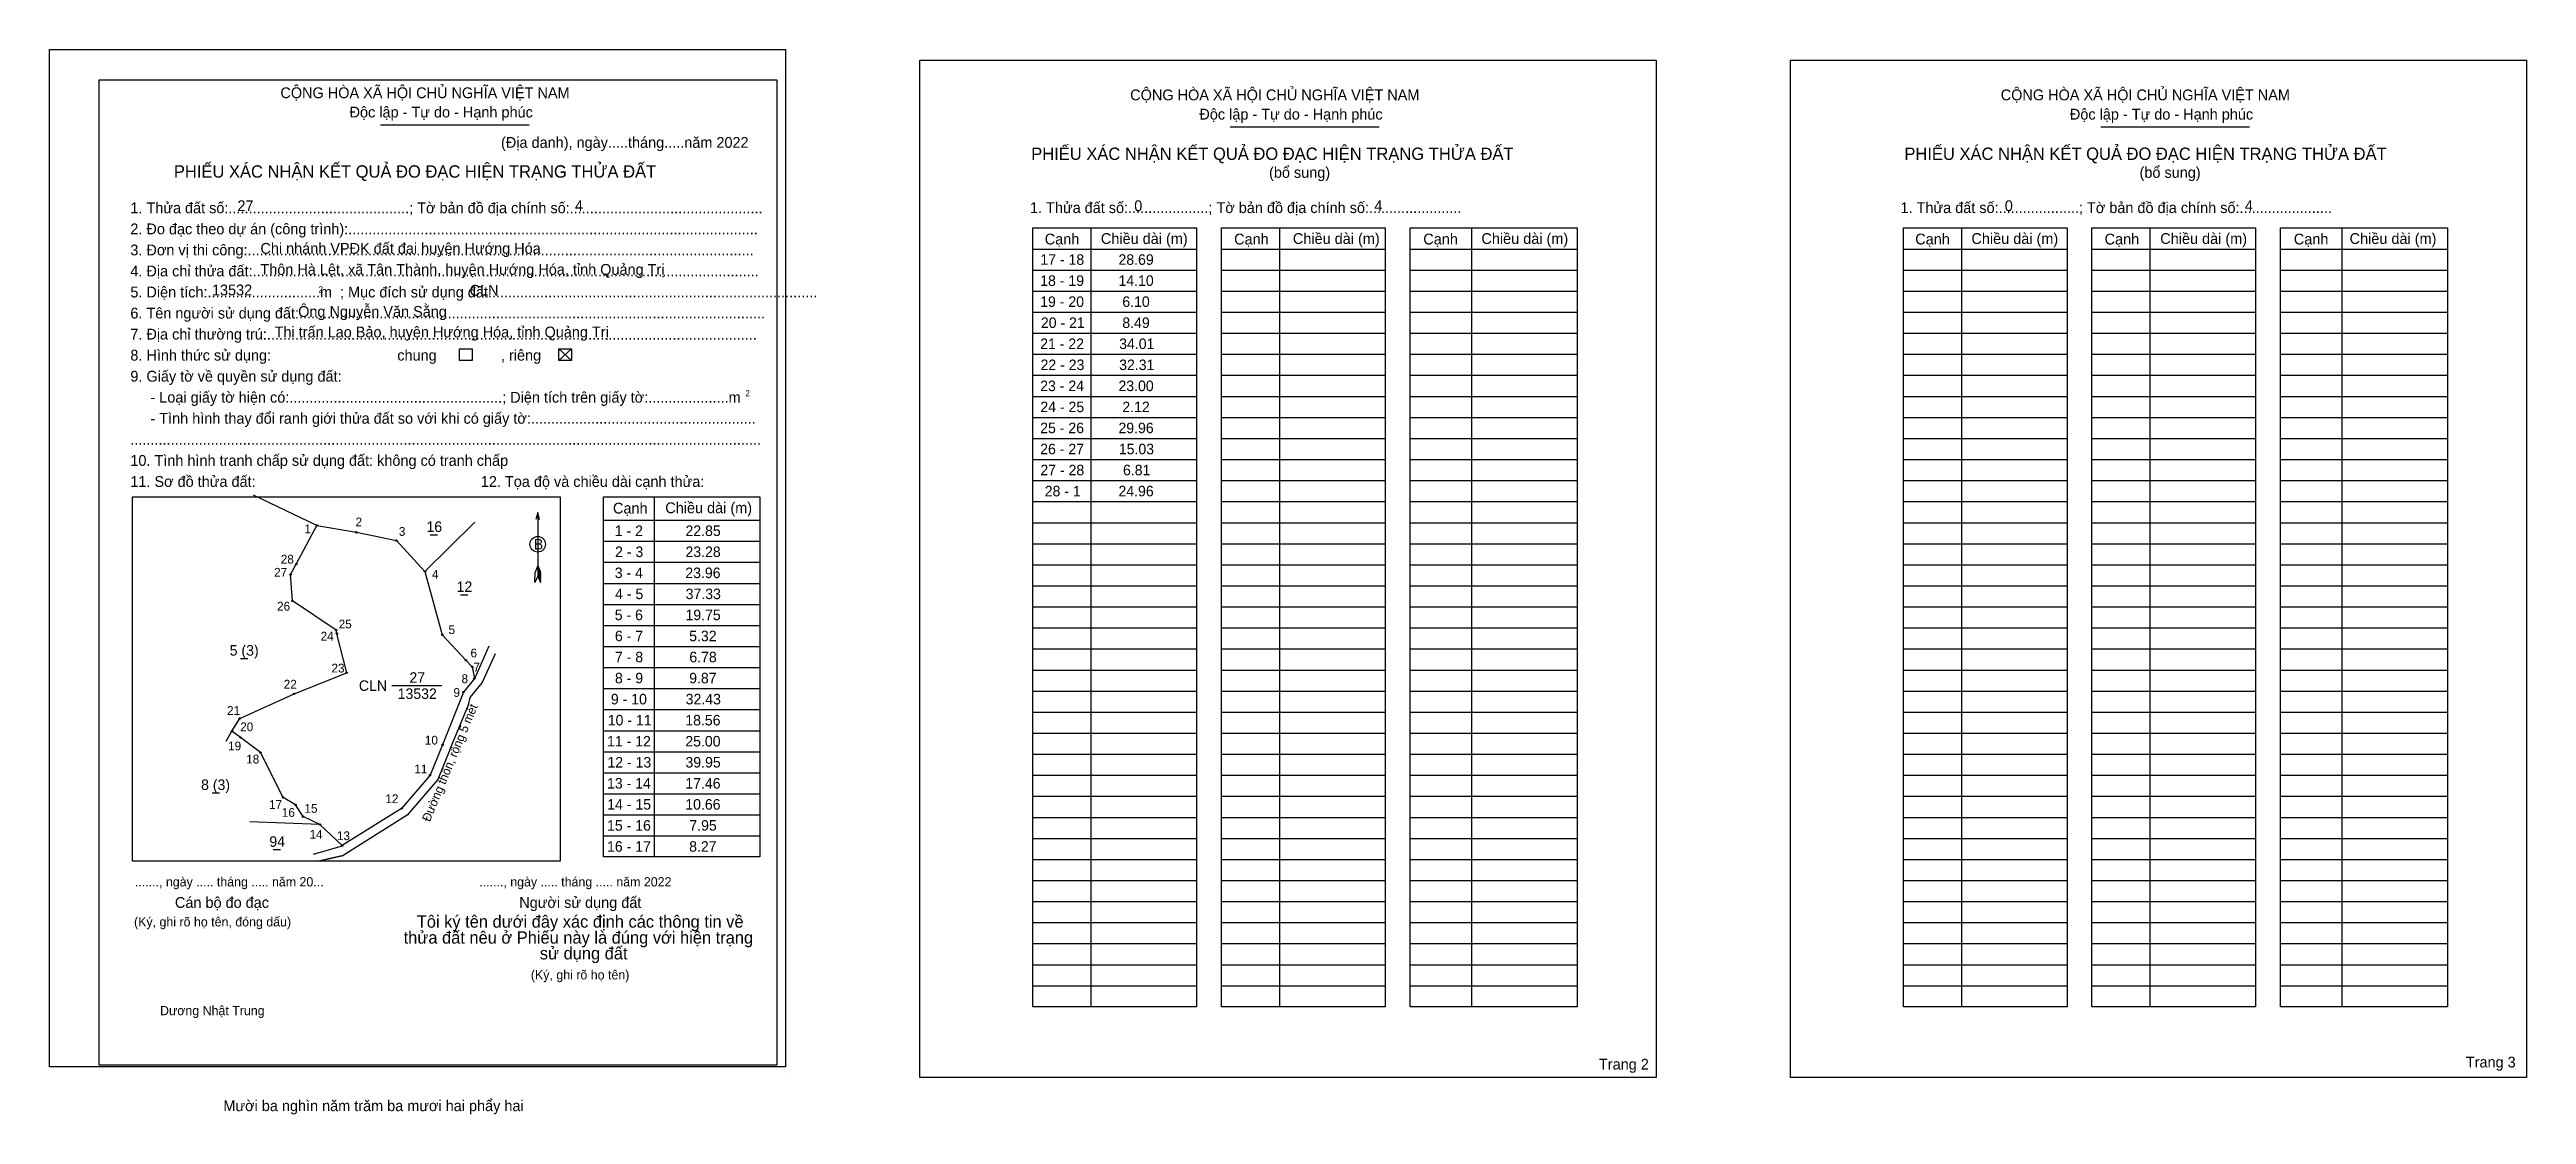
# Model space of a CAD drawing. Extents: x 538864 to 540275, y 1838486 to 1839093.
import ezdxf

# ---------------------------------------------------------------- set-up
doc = ezdxf.new("R2010")
doc.units = 0
for name, color, linetype in [('Level 1', 7, 'Continuous'), ('Level 10', 7, 'Continuous'), ('Level 11', 7, 'Continuous'), ('Level 13', 7, 'Continuous'), ('Level 2', 7, 'Continuous'), ('Level 23', 7, 'Continuous'), ('Level 27', 7, 'Continuous'), ('Level 3', 7, 'Continuous'), ('Level 36', 7, 'Continuous'), ('Level 48', 7, 'Continuous'), ('Level 50', 7, 'Continuous'), ('Level 52', 7, 'Continuous'), ('Level 6', 7, 'Continuous'), ('Level 63', 7, 'Continuous'), ('Level 9', 7, 'Continuous')]:
    doc.layers.add(name, color=color, linetype=linetype)

msp = doc.modelspace()

# ---------------------------------------------------------------- linework, layer by layer
at = {"layer": 'Level 1'}
for p, q in [((538863.7, 1839087.2), (538863.7, 1839087.2)), ((539359.6, 1839087.2), (539359.6, 1839087.2)), ((539052.2, 1839050.4), (539137, 1839050.4)), ((539536.4, 1839049.2), (539621.2, 1839049.2)), ((540032.4, 1839049.2), (540117.2, 1839049.2)), ((539457, 1838991.6), (539457, 1838547.6)), ((539564.4, 1838991.6), (539564.4, 1838547.6)), ((539673.9, 1838991.6), (539673.9, 1838547.6)), ((539953, 1838991.6), (539953, 1838547.6)), ((540060.4, 1838991.6), (540060.4, 1838547.6)), ((540169.8, 1838991.6), (540169.8, 1838547.6)), ((539424, 1838979.6), (539517.2, 1838979.6)), ((539531.4, 1838979.6), (539624.6, 1838979.6)), ((539638.9, 1838979.6), (539734.1, 1838979.6)), ((539920, 1838979.6), (540013.2, 1838979.6)), ((540027.4, 1838979.6), (540120.6, 1838979.6)), ((540134.8, 1838979.6), (540230, 1838979.6)), ((539424, 1838967.6), (539517.2, 1838967.6)), ((539531.4, 1838967.6), (539624.6, 1838967.6)), ((539638.9, 1838967.6), (539734.1, 1838967.6)), ((539920, 1838967.6), (540013.2, 1838967.6)), ((540027.4, 1838967.6), (540120.6, 1838967.6)), ((540134.8, 1838967.6), (540230, 1838967.6)), ((539424, 1838955.6), (539517.2, 1838955.6)), ((539531.4, 1838955.6), (539624.6, 1838955.6)), ((539638.9, 1838955.6), (539734.1, 1838955.6)), ((539920, 1838955.6), (540013.2, 1838955.6)), ((540027.4, 1838955.6), (540120.6, 1838955.6)), ((540134.8, 1838955.6), (540230, 1838955.6)), ((539424, 1838943.6), (539517.2, 1838943.6)), ((539531.4, 1838943.6), (539624.6, 1838943.6)), ((539638.9, 1838943.6), (539734.1, 1838943.6)), ((539920, 1838943.6), (540013.2, 1838943.6)), ((540027.4, 1838943.6), (540120.6, 1838943.6)), ((540134.8, 1838943.6), (540230, 1838943.6)), ((539153.8, 1838922.7), (539161, 1838916)), ((539153.8, 1838916), (539161, 1838922.7)), ((539424, 1838931.6), (539517.2, 1838931.6)), ((539531.4, 1838931.6), (539624.6, 1838931.6)), ((539638.9, 1838931.6), (539734.1, 1838931.6)), ((539920, 1838931.6), (540013.2, 1838931.6)), ((540027.4, 1838931.6), (540120.6, 1838931.6)), ((540134.8, 1838931.6), (540230, 1838931.6)), ((539424, 1838919.6), (539517.2, 1838919.6)), ((539424, 1838907.6), (539517.2, 1838907.6)), ((539531.4, 1838919.6), (539624.6, 1838919.6)), ((539531.4, 1838907.6), (539624.6, 1838907.6)), ((539638.9, 1838919.6), (539734.1, 1838919.6)), ((539638.9, 1838907.6), (539734.1, 1838907.6)), ((539920, 1838919.6), (540013.2, 1838919.6)), ((539920, 1838907.6), (540013.2, 1838907.6)), ((540027.4, 1838919.6), (540120.6, 1838919.6)), ((540027.4, 1838907.6), (540120.6, 1838907.6)), ((540134.8, 1838919.6), (540230, 1838919.6)), ((540134.8, 1838907.6), (540230, 1838907.6)), ((539424, 1838895.6), (539517.2, 1838895.6)), ((539531.4, 1838895.6), (539624.6, 1838895.6)), ((539638.9, 1838895.6), (539734.1, 1838895.6)), ((539920, 1838895.6), (540013.2, 1838895.6)), ((540027.4, 1838895.6), (540120.6, 1838895.6)), ((540134.8, 1838895.6), (540230, 1838895.6)), ((539424, 1838883.6), (539517.2, 1838883.6)), ((539531.4, 1838883.6), (539624.6, 1838883.6)), ((539638.9, 1838883.6), (539734.1, 1838883.6)), ((539920, 1838883.6), (540013.2, 1838883.6)), ((540027.4, 1838883.6), (540120.6, 1838883.6)), ((540134.8, 1838883.6), (540230, 1838883.6)), ((539424, 1838871.6), (539517.2, 1838871.6)), ((539531.4, 1838871.6), (539624.6, 1838871.6)), ((539638.9, 1838871.6), (539734.1, 1838871.6)), ((539920, 1838871.6), (540013.2, 1838871.6)), ((540027.4, 1838871.6), (540120.6, 1838871.6)), ((540134.8, 1838871.6), (540230, 1838871.6)), ((539424, 1838859.6), (539517.2, 1838859.6)), ((539531.4, 1838859.6), (539624.6, 1838859.6)), ((539638.9, 1838859.6), (539734.1, 1838859.6)), ((539920, 1838859.6), (540013.2, 1838859.6)), ((540027.4, 1838859.6), (540120.6, 1838859.6)), ((540134.8, 1838859.6), (540230, 1838859.6)), ((538910.9, 1838838.4), (538910.9, 1838838.4)), ((539208.1, 1838838.4), (539208.1, 1838633)), ((539424, 1838847.6), (539517.2, 1838847.6)), ((539424, 1838835.6), (539517.2, 1838835.6)), ((539531.4, 1838847.6), (539624.6, 1838847.6)), ((539531.4, 1838835.6), (539624.6, 1838835.6)), ((539638.9, 1838847.6), (539734.1, 1838847.6)), ((539638.9, 1838835.6), (539734.1, 1838835.6)), ((539920, 1838847.6), (540013.2, 1838847.6)), ((539920, 1838835.6), (540013.2, 1838835.6)), ((540027.4, 1838847.6), (540120.6, 1838847.6)), ((540027.4, 1838835.6), (540120.6, 1838835.6)), ((540134.8, 1838847.6), (540230, 1838847.6)), ((540134.8, 1838835.6), (540230, 1838835.6)), ((539141.8, 1838829.4), (539141.8, 1838793.1)), ((539179.3, 1838825), (539268.3, 1838825)), ((539424, 1838823.6), (539517.2, 1838823.6)), ((539531.4, 1838823.6), (539624.6, 1838823.6)), ((539638.9, 1838823.6), (539734.1, 1838823.6)), ((539920, 1838823.6), (540013.2, 1838823.6)), ((540027.4, 1838823.6), (540120.6, 1838823.6)), ((540134.8, 1838823.6), (540230, 1838823.6)), ((539179.3, 1838813), (539268.3, 1838813)), ((539424, 1838811.6), (539517.2, 1838811.6)), ((539531.4, 1838811.6), (539624.6, 1838811.6)), ((539638.9, 1838811.6), (539734.1, 1838811.6)), ((539920, 1838811.6), (540013.2, 1838811.6)), ((540027.4, 1838811.6), (540120.6, 1838811.6)), ((540134.8, 1838811.6), (540230, 1838811.6)), ((539140.2, 1838789.4), (539140.3, 1838795.4)), ((539141.8, 1838793.1), (539140.2, 1838789.4)), ((539141.8, 1838799.1), (539140.3, 1838795.4)), ((539141.8, 1838799.1), (539143.3, 1838795.4)), ((539141.8, 1838798.6), (539143.3, 1838794.9)), ((539141.8, 1838798.1), (539143.3, 1838794.3)), ((539141.8, 1838797.5), (539143.3, 1838793.8)), ((539141.8, 1838797), (539143.3, 1838793.3)), ((539141.8, 1838796.5), (539143.3, 1838792.7)), ((539141.8, 1838796), (539143.3, 1838792.2)), ((539141.8, 1838795.4), (539143.4, 1838791.6)), ((539141.8, 1838794.9), (539143.4, 1838791.1)), ((539141.8, 1838794.4), (539143.4, 1838790.6)), ((539141.8, 1838793.9), (539143.4, 1838790)), ((539141.8, 1838793.1), (539143.4, 1838789.4)), ((539143.4, 1838789.4), (539143.3, 1838795.4)), ((539179.3, 1838801), (539268.3, 1838801)), ((539424, 1838799.6), (539517.2, 1838799.6)), ((539531.4, 1838799.6), (539624.6, 1838799.6)), ((539638.9, 1838799.6), (539734.1, 1838799.6)), ((539920, 1838799.6), (540013.2, 1838799.6)), ((540027.4, 1838799.6), (540120.6, 1838799.6)), ((540134.8, 1838799.6), (540230, 1838799.6)), ((539179.3, 1838789), (539268.3, 1838789)), ((539424, 1838787.6), (539517.2, 1838787.6)), ((539531.4, 1838787.6), (539624.6, 1838787.6)), ((539638.9, 1838787.6), (539734.1, 1838787.6)), ((539920, 1838787.6), (540013.2, 1838787.6)), ((540027.4, 1838787.6), (540120.6, 1838787.6)), ((540134.8, 1838787.6), (540230, 1838787.6)), ((539179.3, 1838777), (539268.3, 1838777)), ((539179.3, 1838765), (539268.3, 1838765)), ((539424, 1838775.6), (539517.2, 1838775.6)), ((539531.4, 1838775.6), (539624.6, 1838775.6)), ((539638.9, 1838775.6), (539734.1, 1838775.6)), ((539920, 1838775.6), (540013.2, 1838775.6)), ((540027.4, 1838775.6), (540120.6, 1838775.6)), ((540134.8, 1838775.6), (540230, 1838775.6)), ((539179.3, 1838753), (539268.3, 1838753)), ((539424, 1838763.6), (539517.2, 1838763.6)), ((539424, 1838751.6), (539517.2, 1838751.6)), ((539531.4, 1838763.6), (539624.6, 1838763.6)), ((539531.4, 1838751.6), (539624.6, 1838751.6)), ((539638.9, 1838763.6), (539734.1, 1838763.6)), ((539638.9, 1838751.6), (539734.1, 1838751.6)), ((539920, 1838763.6), (540013.2, 1838763.6)), ((539920, 1838751.6), (540013.2, 1838751.6)), ((540027.4, 1838763.6), (540120.6, 1838763.6)), ((540027.4, 1838751.6), (540120.6, 1838751.6)), ((540134.8, 1838763.6), (540230, 1838763.6)), ((540134.8, 1838751.6), (540230, 1838751.6)), ((539179.3, 1838741), (539268.3, 1838741)), ((539424, 1838739.6), (539517.2, 1838739.6)), ((539531.4, 1838739.6), (539624.6, 1838739.6)), ((539638.9, 1838739.6), (539734.1, 1838739.6)), ((539920, 1838739.6), (540013.2, 1838739.6)), ((540027.4, 1838739.6), (540120.6, 1838739.6)), ((540134.8, 1838739.6), (540230, 1838739.6)), ((539179.3, 1838729), (539268.3, 1838729)), ((539424, 1838727.6), (539517.2, 1838727.6)), ((539531.4, 1838727.6), (539624.6, 1838727.6)), ((539638.9, 1838727.6), (539734.1, 1838727.6)), ((539920, 1838727.6), (540013.2, 1838727.6)), ((540027.4, 1838727.6), (540120.6, 1838727.6)), ((540134.8, 1838727.6), (540230, 1838727.6)), ((539179.3, 1838717), (539268.3, 1838717)), ((539424, 1838715.6), (539517.2, 1838715.6)), ((539531.4, 1838715.6), (539624.6, 1838715.6)), ((539638.9, 1838715.6), (539734.1, 1838715.6)), ((539920, 1838715.6), (540013.2, 1838715.6)), ((540027.4, 1838715.6), (540120.6, 1838715.6)), ((540134.8, 1838715.6), (540230, 1838715.6)), ((539179.3, 1838705), (539268.3, 1838705)), ((539424, 1838703.6), (539517.2, 1838703.6)), ((539531.4, 1838703.6), (539624.6, 1838703.6)), ((539638.9, 1838703.6), (539734.1, 1838703.6)), ((539920, 1838703.6), (540013.2, 1838703.6)), ((540027.4, 1838703.6), (540120.6, 1838703.6)), ((540134.8, 1838703.6), (540230, 1838703.6)), ((539179.3, 1838693), (539268.3, 1838693)), ((539179.3, 1838681), (539268.3, 1838681)), ((539424, 1838691.6), (539517.2, 1838691.6)), ((539531.4, 1838691.6), (539624.6, 1838691.6)), ((539638.9, 1838691.6), (539734.1, 1838691.6)), ((539920, 1838691.6), (540013.2, 1838691.6)), ((540027.4, 1838691.6), (540120.6, 1838691.6)), ((540134.8, 1838691.6), (540230, 1838691.6)), ((539179.3, 1838669), (539268.3, 1838669)), ((539424, 1838679.6), (539517.2, 1838679.6)), ((539424, 1838667.6), (539517.2, 1838667.6)), ((539531.4, 1838679.6), (539624.6, 1838679.6)), ((539531.4, 1838667.6), (539624.6, 1838667.6)), ((539638.9, 1838679.6), (539734.1, 1838679.6)), ((539638.9, 1838667.6), (539734.1, 1838667.6)), ((539920, 1838679.6), (540013.2, 1838679.6)), ((539920, 1838667.6), (540013.2, 1838667.6)), ((540027.4, 1838679.6), (540120.6, 1838679.6)), ((540027.4, 1838667.6), (540120.6, 1838667.6)), ((540134.8, 1838679.6), (540230, 1838679.6)), ((540134.8, 1838667.6), (540230, 1838667.6)), ((539179.3, 1838657), (539268.3, 1838657)), ((539424, 1838655.6), (539517.2, 1838655.6)), ((539531.4, 1838655.6), (539624.6, 1838655.6)), ((539638.9, 1838655.6), (539734.1, 1838655.6)), ((539920, 1838655.6), (540013.2, 1838655.6)), ((540027.4, 1838655.6), (540120.6, 1838655.6)), ((540134.8, 1838655.6), (540230, 1838655.6)), ((539179.3, 1838645), (539268.3, 1838645)), ((539424, 1838643.6), (539517.2, 1838643.6)), ((539531.4, 1838643.6), (539624.6, 1838643.6)), ((539638.9, 1838643.6), (539734.1, 1838643.6)), ((539920, 1838643.6), (540013.2, 1838643.6)), ((540027.4, 1838643.6), (540120.6, 1838643.6)), ((540134.8, 1838643.6), (540230, 1838643.6)), ((539154.6, 1838630.7), (539154.6, 1838630.7)), ((539424, 1838631.6), (539517.2, 1838631.6)), ((539531.4, 1838631.6), (539624.6, 1838631.6)), ((539638.9, 1838631.6), (539734.1, 1838631.6)), ((539920, 1838631.6), (540013.2, 1838631.6)), ((540027.4, 1838631.6), (540120.6, 1838631.6)), ((540134.8, 1838631.6), (540230, 1838631.6)), ((539424, 1838619.6), (539517.2, 1838619.6)), ((539531.4, 1838619.6), (539624.6, 1838619.6)), ((539638.9, 1838619.6), (539734.1, 1838619.6)), ((539920, 1838619.6), (540013.2, 1838619.6)), ((540027.4, 1838619.6), (540120.6, 1838619.6)), ((540134.8, 1838619.6), (540230, 1838619.6)), ((539424, 1838607.6), (539517.2, 1838607.6)), ((539424, 1838595.6), (539517.2, 1838595.6)), ((539531.4, 1838607.6), (539624.6, 1838607.6)), ((539531.4, 1838595.6), (539624.6, 1838595.6)), ((539638.9, 1838607.6), (539734.1, 1838607.6)), ((539638.9, 1838595.6), (539734.1, 1838595.6)), ((539920, 1838607.6), (540013.2, 1838607.6)), ((539920, 1838595.6), (540013.2, 1838595.6)), ((540027.4, 1838607.6), (540120.6, 1838607.6)), ((540027.4, 1838595.6), (540120.6, 1838595.6)), ((540134.8, 1838607.6), (540230, 1838607.6)), ((540134.8, 1838595.6), (540230, 1838595.6)), ((539424, 1838583.6), (539517.2, 1838583.6)), ((539531.4, 1838583.6), (539624.6, 1838583.6)), ((539638.9, 1838583.6), (539734.1, 1838583.6)), ((539920, 1838583.6), (540013.2, 1838583.6)), ((540027.4, 1838583.6), (540120.6, 1838583.6)), ((540134.8, 1838583.6), (540230, 1838583.6)), ((539424, 1838571.6), (539517.2, 1838571.6)), ((539531.4, 1838571.6), (539624.6, 1838571.6)), ((539638.9, 1838571.6), (539734.1, 1838571.6)), ((539920, 1838571.6), (540013.2, 1838571.6)), ((540027.4, 1838571.6), (540120.6, 1838571.6)), ((540134.8, 1838571.6), (540230, 1838571.6)), ((539424, 1838559.6), (539517.2, 1838559.6)), ((539531.4, 1838559.6), (539624.6, 1838559.6)), ((539638.9, 1838559.6), (539734.1, 1838559.6)), ((539920, 1838559.6), (540013.2, 1838559.6)), ((540027.4, 1838559.6), (540120.6, 1838559.6)), ((540134.8, 1838559.6), (540230, 1838559.6)), ((539283, 1838507.2), (539283, 1838507.2)), ((539779, 1838507.2), (539779, 1838507.2))]:
    msp.add_line(p, q, dxfattribs=at)
for points in [[(539424, 1838991.6), (539517.2, 1838991.6), (539517.2, 1838547.6), (539424, 1838547.6)], [(539531.4, 1838991.6), (539624.6, 1838991.6), (539624.6, 1838547.6), (539531.4, 1838547.6)], [(539638.9, 1838991.6), (539734.1, 1838991.6), (539734.1, 1838547.6), (539638.9, 1838547.6)], [(539920, 1838991.6), (540013.2, 1838991.6), (540013.2, 1838547.6), (539920, 1838547.6)], [(540027.4, 1838991.6), (540120.6, 1838991.6), (540120.6, 1838547.6), (540027.4, 1838547.6)], [(540134.8, 1838991.6), (540230, 1838991.6), (540230, 1838547.6), (540134.8, 1838547.6)], [(538910.9, 1838838.4), (539154.6, 1838838.4), (539154.6, 1838630.7), (538910.9, 1838630.7)], [(539179.3, 1838838.4), (539268.3, 1838838.4), (539268.3, 1838633), (539179.3, 1838633)]]:
    msp.add_lwpolyline(points, close=True, dxfattribs=at)
msp.add_lwpolyline([(539142.8, 1838825.5), (539141.8, 1838829.4), (539140.7, 1838825.5)], dxfattribs=at)
msp.add_circle((539141.8, 1838811.3), 4.43, dxfattribs=at)
at = {"layer": 'Level 10'}
for p, q in [((538964.2, 1838699.1), (538967.6, 1838704.7)), ((539092.2, 1838695), (539084.8, 1838677.1)), ((539084.8, 1838677.1), (539067.5, 1838656.9)), ((539067.5, 1838656.9), (539030.9, 1838633.9)), ((539030.9, 1838633.9), (539017.7, 1838630.8))]:
    msp.add_line(p, q, dxfattribs=at)
msp.add_lwpolyline([(539038.5, 1838818.1), (539061.3, 1838813.4), (539077.5, 1838795.7), (539087.4, 1838759.7), (539100.9, 1838745.2), (539104.5, 1838741.4), (539105.7, 1838734.7), (539099.5, 1838727), (539087.6, 1838696.9), (539080.5, 1838679.7), (539064.2, 1838660.7), (539030.4, 1838639.5), (539017.7, 1838651.5), (539008.1, 1838656), (539003.8, 1838662.7), (538996.7, 1838667), (538983.8, 1838692.6), (538972.5, 1838701.1), (538967.6, 1838704.7), (538972, 1838712), (539003, 1838726), (539033, 1838738), (539027.4, 1838760.3), (539026.9, 1838762.4), (539002, 1838779), (539001, 1838794), (539004.2, 1838800), (539016, 1838822)], close=True, dxfattribs=at)
at = {"layer": 'Level 11'}
for centre in [(539016, 1838822), (539038.5, 1838818.1), (539038.5, 1838818.1), (539061.3, 1838813.4), (539001, 1838794), (539004.2, 1838800), (539077.5, 1838795.7), (539002, 1838779), (539026.9, 1838762.4), (539027.4, 1838760.3), (539087.4, 1838759.7), (539033, 1838738), (539100.9, 1838745.2), (539104.5, 1838741.4), (539003, 1838726), (539099.5, 1838727), (539105.7, 1838734.7), (538972, 1838712), (538967.6, 1838704.7), (538972.5, 1838701.1), (539087.6, 1838696.9), (538983.8, 1838692.6), (539080.5, 1838679.7), (538996.7, 1838667), (539003.8, 1838662.7), (539008.1, 1838656), (539064.2, 1838660.7), (539017.7, 1838651.5), (539030.4, 1838639.5)]:
    msp.add_circle(centre, 0.4, dxfattribs=at)
at = {"layer": 'Level 2'}
for points in [[(538863.7, 1839093.4), (539283, 1839093.4), (539283, 1838513.4), (538863.7, 1838513.4)], [(539359.6, 1839087.2), (539779, 1839087.2), (539779, 1838507.2), (539359.6, 1838507.2)], [(539855.6, 1839087.2), (540274.9, 1839087.2), (540274.9, 1838507.2), (539855.6, 1838507.2)]]:
    msp.add_lwpolyline(points, close=True, dxfattribs=at)
at = {"layer": 'Level 23'}
msp.add_line((539017.7, 1838630.8), (539030.9, 1838633.9), dxfattribs=at)
for points in [[(539114, 1838753.1), (539105.9, 1838734.9), (539105.7, 1838734.7), (539099.5, 1838727), (539087.6, 1838696.9), (539080.5, 1838679.7), (539064.2, 1838660.7), (539030.4, 1838639.5), (539029.7, 1838639), (539013.9, 1838634.5)], [(539092.2, 1838695), (539102.3, 1838719.7), (539103.4, 1838723.9), (539110.2, 1838732.3), (539117.7, 1838749.1)]]:
    msp.add_lwpolyline(points, dxfattribs=at)
at = {"layer": 'Level 27'}
for p, q in [((539016, 1838822), (538979.9, 1838839.3)), ((539077.5, 1838795.7), (539105.9, 1838823.9)), ((539017.7, 1838651.5), (538977.8, 1838653))]:
    msp.add_line(p, q, dxfattribs=at)
at = {"layer": 'Level 3'}
msp.add_lwpolyline([(538892, 1839076), (539278, 1839076), (539278, 1838514.4), (538892, 1838514.4)], close=True, dxfattribs=at)
at = {"layer": 'Level 50'}
for points in [[(539097.2, 1838922.7), (539104.4, 1838922.7), (539104.4, 1838916), (539097.2, 1838916)], [(539153.8, 1838922.7), (539161, 1838922.7), (539161, 1838916), (539153.8, 1838916)]]:
    msp.add_lwpolyline(points, close=True, dxfattribs=at)
at = {"layer": 'Level 9'}
for p, q in [((539080.6, 1838816.7), (539084.7, 1838816.7)), ((539097.8, 1838782.5), (539101.9, 1838782.5)), ((538972.5, 1838746.2), (538976.7, 1838746.2)), ((539058.7, 1838730.7), (539087.2, 1838730.7)), ((538956.3, 1838669.6), (538960.4, 1838669.6)), ((538991.1, 1838637.2), (538995.2, 1838637.2))]:
    msp.add_line(p, q, dxfattribs=at)

# ---------------------------------------------------------------- texts
at = {"layer": 'Level 1'}
for s, height, p in [('CỘNG HÒA XÃ HỘI CHỦ NGHĨA VIỆT NAM', 6.16, (538995.2, 1839065.6)), ('Độc lập - Tự do - Hạnh phúc', 6.16, (539034.6, 1839054.6)), ('CỘNG HÒA XÃ HỘI CHỦ NGHĨA VIỆT NAM', 6.16, (539479.4, 1839064.4)), ('CỘNG HÒA XÃ HỘI CHỦ NGHĨA VIỆT NAM', 6.16, (539975.4, 1839064.4)), ('Độc lập - Tự do - Hạnh phúc', 6.16, (539518.8, 1839053.4)), ('Độc lập - Tự do - Hạnh phúc', 6.16, (540014.8, 1839053.4)), ('(Địa danh), ngày.....tháng.....năm 2022', 6.16, (539120.9, 1839037.3)), ('PHIẾU XÁC NHẬN KẾT QUẢ ĐO ĐẠC HIỆN TRẠNG THỬA ĐẤT', 7.04, (539423, 1839030.4)), ('PHIẾU XÁC NHẬN KẾT QUẢ ĐO ĐẠC HIỆN TRẠNG THỬA ĐẤT', 7.04, (539920.5, 1839030.4)), ('PHIẾU XÁC NHẬN KẾT QUẢ ĐO ĐẠC HIỆN TRẠNG THỬA ĐẤT', 7.04, (538934.5, 1839020.3)), ('(bổ sung)', 6.16, (539558.5, 1839020.2)), ('(bổ sung)', 6.16, (540054.5, 1839020.2)), ('1. Thửa đất số:.............................................; Tờ bản đồ địa chính số:................................................', 6.1596, (538909.7, 1839000)), ('1. Thửa đất số:....................; Tờ bản đồ địa chính số:.......................', 6.16, (539422.3, 1839000.1)), ('1. Thửa đất số:....................; Tờ bản đồ địa chính số:.......................', 6.16, (539918.3, 1839000.1)), ('2. Đo đạc theo dự án (công trình):......................................................................................................', 6.1596, (538909.7, 1838988)), ('3. Đơn vị thi công:..............................................................................................................................', 6.1596, (538909.7, 1838976)), ('Cạnh', 6.16, (539430.7, 1838982.2)), ('Chiều dài (m)', 6.16, (539462.7, 1838982.5)), ('Cạnh', 6.16, (539538.6, 1838982.2)), ('Chiều dài (m)', 6.16, (539572.1, 1838982.5)), ('Cạnh', 6.16, (539646.4, 1838982.2)), ('Chiều dài (m)', 6.16, (539679.5, 1838982.5)), ('Cạnh', 6.16, (539926.7, 1838982.2)), ('Chiều dài (m)', 6.16, (539958.7, 1838982.5)), ('Cạnh', 6.16, (540034.6, 1838982.2)), ('Chiều dài (m)', 6.16, (540066.3, 1838982.5)), ('Cạnh', 6.16, (540142.4, 1838982.2)), ('Chiều dài (m)', 6.16, (540174.2, 1838982.5)), ('4. Địa chỉ thửa đất:..............................................................................................................................', 6.1596, (538909.7, 1838964)), ('5. Diện tích:............................m  ; Mục đích sử dụng đất:.................................................................................', 6.1596, (538909.7, 1838952)), ('2', 3.52, (539016.9, 1838954.8)), ('6. Tên người sử dụng đất:....................................................................................................................', 6.1596, (538909.7, 1838940)), ('7. Địa chỉ thường trú:..........................................................................................................................', 6.1596, (538909.7, 1838928)), ('chung                , riêng', 6.16, (539061.8, 1838916)), ('9. Giấy tờ về quyền sử dụng đất:', 6.16, (538909.7, 1838904)), ('     - Loại giấy tờ hiện có:.....................................................; Diện tích trên giấy tờ:....................m', 6.1596, (538909.7, 1838892)), ('2', 3.52, (539260.1, 1838895.6)), ('     - Tình hình thay đổi ranh giới thửa đất so với khi có giấy tờ:........................................................', 6.1596, (538909.7, 1838880)), ('.............................................................................................................................................................', 6.1596, (538909.7, 1838868)), ('10. Tình hình tranh chấp sử dụng đất: không có tranh chấp', 6.16, (538909.7, 1838856)), ('11. Sơ đồ thửa đất:', 6.16, (538909.7, 1838844)), ('12. Tọa độ và chiều dài cạnh thửa:', 6.16, (539109.4, 1838844)), ('Chiều dài (m)', 6.16, (539214.5, 1838829)), ('Cạnh', 6.16, (539184.7, 1838828.8)), ('B', 6, (539139.6, 1838808.3)), ('......., ngày ..... tháng ..... năm 20...', 5.28, (538912.3, 1838616.2)), ('Cán bộ đo đạc', 6.16, (538935.1, 1838604)), ('......., ngày ..... tháng ..... năm 2022', 5.28, (539108.5, 1838616.2)), ('Người sử dụng đất', 6.16, (539131.3, 1838604)), ('(Ký, ghi rõ họ tên, đóng dấu)', 5.28, (538911.8, 1838593.4)), ('Tôi ký tên dưới đây xác định các thông tin về', 7, (539072.9, 1838592.7)), ('thửa đất nêu ở Phiếu này là đúng với hiện trạng', 7, (539065.4, 1838583.6)), ('sử dụng đất', 7, (539143, 1838574.6)), ('(Ký, ghi rõ họ tên)', 5.28, (539137.9, 1838563.2)), ('Dương Nhật Trung', 5.28, (538926.6, 1838542.8)), ('Trang 2', 6.16, (539746.5, 1838511.8)), ('Trang 3', 6.16, (540240.4, 1838513))]:
    msp.add_text(s, height=height, dxfattribs=at).set_placement(p)
at = {"layer": 'Level 10'}
msp.add_text('Đường thôn, rộng 5 mét', height=5, rotation=67.5121, dxfattribs=at).set_placement((539080.3, 1838652.7))
at = {"layer": 'Level 13'}
for s, p in [('27', (539068.7, 1838732.3)), ('CLN', (539039.9, 1838727.7)), ('13532', (539062, 1838723.1))]:
    msp.add_text(s, height=6, dxfattribs=at).set_placement(p)
at = {"layer": 'Level 36'}
for s, p in [('16', (539078.4, 1838818.3)), ('12', (539095.6, 1838784.1)), ('5 (3)', (538966.3, 1838747.8)), ('8 (3)', (538950, 1838671.2)), ('94', (538988.9, 1838638.8))]:
    msp.add_text(s, height=6, dxfattribs=at).set_placement(p)
at = {"layer": 'Level 48'}
msp.add_text('8. Hình thức sử dụng:', height=6.16, dxfattribs=at).set_placement((538909.7, 1838916))
at = {"layer": 'Level 52'}
for s, p in [('17 - 18', (539428.2, 1838970.6)), ('28.69', (539472.7, 1838970.6)), ('18 - 19', (539428.1, 1838958.6)), ('14.10', (539472.7, 1838958.6)), ('19 - 20', (539428.1, 1838946.6)), ('6.10', (539474.9, 1838946.6)), ('20 - 21', (539428.5, 1838934.6)), ('8.49', (539474.9, 1838934.6)), ('21 - 22', (539428.1, 1838922.6)), ('34.01', (539473.1, 1838922.6)), ('22 - 23', (539428.3, 1838910.6)), ('32.31', (539473.1, 1838910.6)), ('23 - 24', (539428.1, 1838898.6)), ('24 - 25', (539428.2, 1838886.6)), ('23.00', (539472.7, 1838898.6)), ('2.12', (539474.9, 1838886.6)), ('25 - 26', (539428.1, 1838874.6)), ('29.96', (539472.7, 1838874.6)), ('26 - 27', (539428.1, 1838862.6)), ('15.03', (539472.9, 1838862.6)), ('27 - 28', (539428.2, 1838850.6)), ('6.81', (539475.3, 1838850.6)), ('28 - 1', (539430.7, 1838838.6)), ('24.96', (539472.7, 1838838.6)), ('1 - 2', (539185.7, 1838816)), ('22.85', (539226, 1838816)), ('2 - 3', (539185.9, 1838804)), ('23.28', (539226, 1838804)), ('3 - 4', (539185.7, 1838792)), ('23.96', (539225.9, 1838792)), ('4 - 5', (539185.9, 1838780)), ('37.33', (539226.1, 1838780)), ('5 - 6', (539185.7, 1838768)), ('19.75', (539226, 1838768)), ('6 - 7', (539185.8, 1838756)), ('5.32', (539228.1, 1838756)), ('8 - 9', (539185.8, 1838732)), ('7 - 8', (539185.8, 1838744)), ('9.87', (539228.1, 1838732)), ('6.78', (539228.2, 1838744)), ('9 - 10', (539183.5, 1838720)), ('32.43', (539226.1, 1838720)), ('10 - 11', (539181.7, 1838708)), ('18.56', (539225.9, 1838708)), ('11 - 12', (539181.3, 1838696)), ('25.00', (539225.9, 1838696)), ('12 - 13', (539181.5, 1838684)), ('39.95', (539226, 1838684)), ('13 - 14', (539181.3, 1838672)), ('14 - 15', (539181.4, 1838660)), ('17.46', (539225.9, 1838672)), ('10.66', (539225.9, 1838660)), ('15 - 16', (539181.3, 1838648)), ('7.95', (539228.2, 1838648)), ('16 - 17', (539181.3, 1838636)), ('8.27', (539228.1, 1838636))]:
    msp.add_text(s, height=6, dxfattribs=at).set_placement(p)
at = {"layer": 'Level 6'}
for s, p in [('27', (538970.7, 1839001.2)), ('4', (539163, 1839001.3)), ('0', (539481.7, 1839001.2)), ('4', (539618.5, 1839001.2)), ('0', (539977.7, 1839001.2)), ('4', (540114.5, 1839001.2)), ('Chi nhánh VPĐK đất đai huyện Hướng Hóa', (538983.8, 1838976.9)), ('Thôn Hà Lệt, xã Tân Thành, huyện Hướng Hóa, tỉnh Quảng Trị', (538983.8, 1838964.9)), ('13532', (538956.2, 1838953.2)), ('Ông Nguyễn Văn Sằng', (539005.3, 1838940.9)), ('CLN', (539103, 1838953)), ('Thị trấn Lao Bảo, huyện Hướng Hóa, tỉnh Quảng Trị', (538991.9, 1838929.2)), ('Mười ba nghìn năm trăm ba mươi hai phẩy hai', (538962.7, 1838488.1))]:
    msp.add_text(s, height=6.16, dxfattribs=at).set_placement(p)
at = {"layer": 'Level 63'}
for p in [(539006, 1838800), (539006, 1838800), (539006, 1838800), (539006, 1838800), (539006, 1838800), (539006, 1838800), (539007.7, 1838806.5), (539007.7, 1838806.5), (539007.7, 1838806.5), (539007.7, 1838806.5), (539007.7, 1838806.5), (539007.7, 1838806.5)]:
    msp.add_text('D', height=0.02, dxfattribs=at).set_placement(p)
at = {"layer": 'Level 9'}
for s, p in [('1', (539008.9, 1838817.6)), ('2', (539038, 1838821.5)), ('3', (539062.7, 1838816.1)), ('27', (538991.6, 1838792.8)), ('28', (538995.4, 1838800.3)), ('4', (539081.6, 1838791.7)), ('26', (538993.3, 1838773.5)), ('25', (539028.4, 1838763.3)), ('5', (539091, 1838760.1)), ('24', (539018.1, 1838756.4)), ('6', (539103.5, 1838746.8)), ('23', (539024.3, 1838738.2)), ('8', (539098.4, 1838732.1)), ('7', (539105.1, 1838738.7)), ('22', (538997.1, 1838729)), ('9', (539093.8, 1838724.3)), ('21', (538964.8, 1838714)), ('20', (538972.3, 1838704.7)), ('19', (538965.4, 1838693.8)), ('10', (539077.5, 1838697.1)), ('18', (538975.7, 1838686.3)), ('11', (539071.5, 1838680.7)), ('12', (539055, 1838663.7)), ('17', (538988.7, 1838660.4)), ('16', (538996, 1838655.9)), ('15', (539008.9, 1838658.2)), ('14', (539011.8, 1838643.4)), ('13', (539027.4, 1838642.6))]:
    msp.add_text(s, height=5, dxfattribs=at).set_placement(p)

doc.saveas('drawing.dxf')
